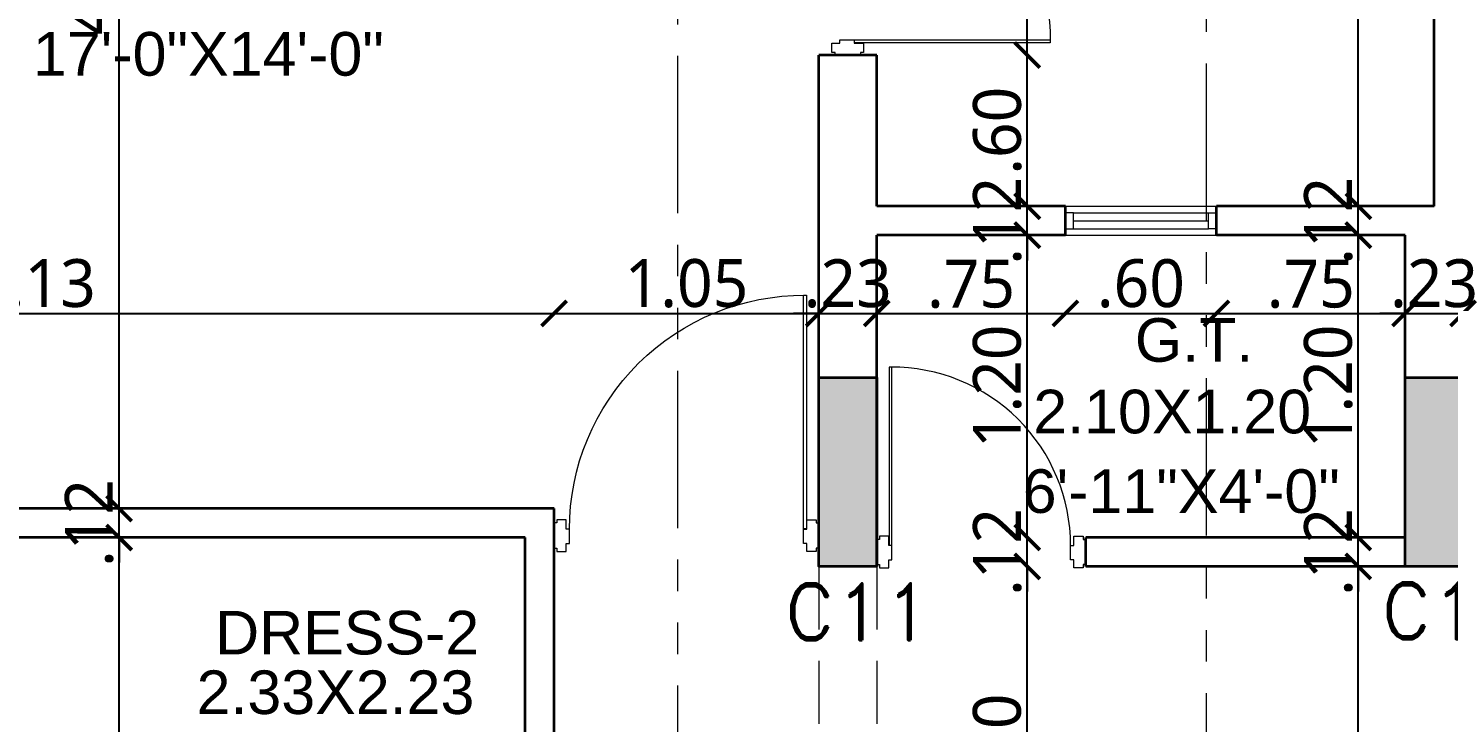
# Model space of a CAD drawing. Extents: x 2450 to 2649, y -7 to 131.
# Drawn here: x 2457.46 to 2463.09, y 119.84 to 122.59 of the extents above; entities that cross this region are included whole.
import ezdxf
from ezdxf.enums import TextEntityAlignment as Align

# ---------------------------------------------------------------- set-up
doc = ezdxf.new("R2010")
doc.units = 0
doc.header["$MEASUREMENT"] = 0
doc.header["$PDMODE"] = 34
doc.linetypes.add('HIDDEN', pattern=[0.375, 0.25, -0.125])
doc.linetypes.add('PHANTOM2', pattern=[1.25, 0.625, -0.125, 0.125, -0.125, 0.125, -0.125])
for name, color, linetype, lineweight in [('COLUMN', 5, 'Continuous', 35), ('DOOR-WINDOW', 35, 'Continuous', 13), ('KRB-R.C.C. COLUMN TEXT', 240, 'Continuous', 0), ('SECTION LINE', 3, 'PHANTOM2', 5), ('TEXT-1', 7, 'Continuous', 9), ('WALL', 30, 'Continuous', 35), ('WINDOW-LINE', 25, 'Continuous', 9)]:
    doc.layers.add(name, color=color, linetype=linetype, lineweight=lineweight)
for name, color, linetype, lineweight, true_color in [('COULMN HATCH', 7, 'Continuous', 13, 0xadadad), ('R.C.C PROJATION', 7, 'HIDDEN', 13, 0xa32900), ('WORKING DIM', 7, 'Continuous', 15, 0x292929)]:
    doc.layers.add(name, color=color, linetype=linetype, lineweight=lineweight, true_color=true_color)
doc.styles.add('ARIAL', font='arial.ttf')
doc.styles.add('ROMAND', font='romand.shx')
doc.styles.get("Standard").update_dxf_attribs({"font": 'malgunsl.ttf'})
doc.dimstyles.new('R07', dxfattribs={"dimtxt": 0.19, "dimasz": 0.1, "dimexe": 0.18, "dimexo": 0.0625, "dimgap": 0.02, "dimtad": 1, "dimzin": 4, "dimdsep": 46, "dimtxsty": 'Standard', "dimblk": 'ARCHTICK', "dimcen": 0, "dimse1": 1, "dimse2": 1, "dimclrd": 256, "dimclre": 48, "dimclrt": 256, "dimadec": 0, "dimazin": 0, "dimtm": 1e-09, "dimtfac": 1, "dimtix": 1, "dimtmove": 1, "dimatfit": 3, "dimfxl": 0.18, "dimtolj": 1, "dimtzin": 0, "dimlwe": 15, "dimarcsym": 0})

# ---------------------------------------------------------------- blocks, each defined once
blk = doc.blocks.new('*U31')
at = {"layer": 'WINDOW-LINE'}
for p, q in [((175536.9, -38809.01), (175536.9, -38762.05)), ((175545.9, -38809.01), (175545.9, -38762.05))]:
    blk.add_line(p, q, dxfattribs=at)
at = {"layer": 'WINDOW-LINE', "color": 35, "true_color": 0x9d754d}
for p, q in [((175538.9, -38806.51), (175538.9, -38764.55)), ((175543.9, -38806.51), (175543.9, -38764.55))]:
    blk.add_line(p, q, dxfattribs=at)
at = {"layer": 'WINDOW-LINE', "color": 4, "true_color": 0x24ffff}
blk.add_line((175541.4, -38806.51), (175541.4, -38764.55), dxfattribs=at)
at = {"layer": 'WINDOW-LINE'}
for points in [[(175536.9, -38762.05), (175545.9, -38762.05), (175545.9, -38762.05), (175536.9, -38762.05)], [(175536.9, -38809.01), (175545.9, -38809.01), (175545.9, -38809.01), (175536.9, -38809.01)]]:
    blk.add_lwpolyline(points, close=True, dxfattribs=at)
at = {"layer": 'WINDOW-LINE', "color": 35, "true_color": 0x9d754d}
for points in [[(175538.9, -38762.05), (175543.9, -38762.05), (175543.9, -38764.55), (175538.9, -38764.55)], [(175538.9, -38809.01), (175543.9, -38809.01), (175543.9, -38806.51), (175538.9, -38806.51)]]:
    blk.add_lwpolyline(points, close=True, dxfattribs=at)
blk = doc.blocks.new('*U15')
at = {"layer": 'DOOR-WINDOW'}
for points in [[(0.0492, 0.954), (0.0492, 0.0263), (0.0605, 0.0263), (0.0605, 0.954), (0.0492, 0.954)], [(0, 0.05), (0, -0.05), (0.0105, -0.05), (0.0105, -0.0625), (0.048, -0.0625), (0.048, -0.0313), (0.0605, -0.0313), (0.0605, 0.025), (0.048, 0.025), (0.048, 0.0625), (0.0105, 0.0625), (0.0105, 0.05)], [(1.05, 0.05), (1.05, -0.05), (1.0395, -0.05), (1.0395, -0.0625), (1.002, -0.0625), (1.002, -0.0313), (0.9895, -0.0313), (0.9895, 0.025), (1.002, 0.025), (1.002, 0.0625), (1.0395, 0.0625), (1.0395, 0.05)]]:
    blk.add_lwpolyline(points, close=True, dxfattribs=at)
blk.add_arc((0.0605, 0.025), 0.929, 360, 90.3667, dxfattribs=at)
blk = doc.blocks.new('*U11')
at = {"layer": 'DOOR-WINDOW'}
for points in [[(0.0492, 0.734), (0.0492, 0.0263), (0.0605, 0.0263), (0.0605, 0.734), (0.0492, 0.734)], [(0, 0.05), (0, -0.05), (0.0105, -0.05), (0.0105, -0.0625), (0.048, -0.0625), (0.048, -0.0313), (0.0605, -0.0313), (0.0605, 0.025), (0.048, 0.025), (0.048, 0.0625), (0.0105, 0.0625), (0.0105, 0.05)], [(0.83, 0.05), (0.83, -0.05), (0.8195, -0.05), (0.8195, -0.0625), (0.782, -0.0625), (0.782, -0.0313), (0.7695, -0.0313), (0.7695, 0.025), (0.782, 0.025), (0.782, 0.0625), (0.8195, 0.0625), (0.8195, 0.05)]]:
    blk.add_lwpolyline(points, close=True, dxfattribs=at)
blk.add_arc((0.0605, 0.025), 0.709, 360, 90.3667, dxfattribs=at)
blk = doc.blocks.new('*U14')
at = {"layer": 'DOOR-WINDOW'}
for points in [[(0.0492, 0.804), (0.0492, 0.0263), (0.0605, 0.0263), (0.0605, 0.804), (0.0492, 0.804)], [(0, 0.05), (0, -0.05), (0.0105, -0.05), (0.0105, -0.0625), (0.048, -0.0625), (0.048, -0.0313), (0.0605, -0.0313), (0.0605, 0.025), (0.048, 0.025), (0.048, 0.0625), (0.0105, 0.0625), (0.0105, 0.05)], [(0.9, 0.05), (0.9, -0.05), (0.8895, -0.05), (0.8895, -0.0625), (0.852, -0.0625), (0.852, -0.0313), (0.8395, -0.0313), (0.8395, 0.025), (0.852, 0.025), (0.852, 0.0625), (0.8895, 0.0625), (0.8895, 0.05)]]:
    blk.add_lwpolyline(points, close=True, dxfattribs=at)
blk.add_arc((0.0605, 0.025), 0.779, 360, 90.3667, dxfattribs=at)
blk = doc.blocks.new('_ArchTick')
at = {"color": 0, "linetype": 'ByBlock', "const_width": 0.15}
blk.add_lwpolyline([(-0.5, -0.5), (0.5, 0.5)], dxfattribs=at)
blk = doc.blocks.new('*D3550')
at = {"layer": 'DEFPOINTS', "color": 0, "transparency": 16777216}
for p in [(2459.5428, 121.4597), (2455.4128, 121.2832), (2459.5428, 120.6852)]:
    blk.add_point(p, dxfattribs=at)
at = {"layer": 'WORKING DIM', "lineweight": -2, "transparency": 16777216}
blk.add_line((2455.4128, 121.4597), (2459.5428, 121.4597), dxfattribs=at)
at = {"layer": 'WORKING DIM', "lineweight": -2, "transparency": 16777216, "xscale": 0.1, "yscale": 0.1, "zscale": 0.1, "rotation": 180}
blk.add_blockref('_ArchTick', (2455.4128, 121.4597), dxfattribs=at)
at = {"layer": 'WORKING DIM', "lineweight": -2, "transparency": 16777216, "xscale": 0.1, "yscale": 0.1, "zscale": 0.1}
blk.add_blockref('_ArchTick', (2459.5428, 121.4597), dxfattribs=at)
at = {"layer": 'WORKING DIM', "transparency": 16777216, "insert": (2457.4778, 121.5785), "char_height": 0.19, "attachment_point": 5}
blk.add_mtext('\\A1;4.13', dxfattribs=at)
blk = doc.blocks.new('*D3551')
at = {"layer": 'DEFPOINTS', "color": 0, "transparency": 16777216}
for p in [(2460.5928, 121.4597), (2460.5928, 121.2052), (2459.5428, 120.6852)]:
    blk.add_point(p, dxfattribs=at)
at = {"layer": 'WORKING DIM', "lineweight": -2, "transparency": 16777216}
blk.add_line((2459.5428, 121.4597), (2460.5928, 121.4597), dxfattribs=at)
at = {"layer": 'WORKING DIM', "lineweight": -2, "transparency": 16777216, "xscale": 0.1, "yscale": 0.1, "zscale": 0.1, "rotation": 180}
blk.add_blockref('_ArchTick', (2459.5428, 121.4597), dxfattribs=at)
at = {"layer": 'WORKING DIM', "lineweight": -2, "transparency": 16777216, "xscale": 0.1, "yscale": 0.1, "zscale": 0.1}
blk.add_blockref('_ArchTick', (2460.5928, 121.4597), dxfattribs=at)
at = {"layer": 'WORKING DIM', "transparency": 16777216, "insert": (2460.0678, 121.5785), "char_height": 0.19, "attachment_point": 5}
blk.add_mtext('\\A1;1.05', dxfattribs=at)
blk = doc.blocks.new('*D3552')
at = {"layer": 'DEFPOINTS', "color": 0, "transparency": 16777216}
for p in [(2460.8228, 121.4597), (2460.5928, 121.2052), (2460.8228, 121.2052)]:
    blk.add_point(p, dxfattribs=at)
at = {"layer": 'WORKING DIM', "lineweight": -2, "transparency": 16777216}
for p, q in [((2460.5928, 121.4597), (2460.4928, 121.4597)), ((2460.5928, 121.4597), (2460.8228, 121.4597)), ((2460.8228, 121.4597), (2460.9228, 121.4597))]:
    blk.add_line(p, q, dxfattribs=at)
at = {"layer": 'WORKING DIM', "lineweight": -2, "transparency": 16777216, "xscale": 0.1, "yscale": 0.1, "zscale": 0.1}
blk.add_blockref('_ArchTick', (2460.5928, 121.4597), dxfattribs=at)
at = {"layer": 'WORKING DIM', "lineweight": -2, "transparency": 16777216, "xscale": 0.1, "yscale": 0.1, "zscale": 0.1, "rotation": 180}
blk.add_blockref('_ArchTick', (2460.8228, 121.4597), dxfattribs=at)
at = {"layer": 'WORKING DIM', "transparency": 16777216, "insert": (2460.7078, 121.578), "char_height": 0.19, "attachment_point": 5}
blk.add_mtext('\\A1;.23', dxfattribs=at)
blk = doc.blocks.new('*D3553')
at = {"layer": 'DEFPOINTS', "color": 0, "transparency": 16777216}
for p in [(2461.5715, 121.8277), (2461.5715, 121.4597), (2460.8228, 121.2052)]:
    blk.add_point(p, dxfattribs=at)
at = {"layer": 'WORKING DIM', "lineweight": -2, "transparency": 16777216}
blk.add_line((2460.8228, 121.4597), (2461.5715, 121.4597), dxfattribs=at)
at = {"layer": 'WORKING DIM', "lineweight": -2, "transparency": 16777216, "xscale": 0.1, "yscale": 0.1, "zscale": 0.1, "rotation": 180}
blk.add_blockref('_ArchTick', (2460.8228, 121.4597), dxfattribs=at)
at = {"layer": 'WORKING DIM', "lineweight": -2, "transparency": 16777216, "xscale": 0.1, "yscale": 0.1, "zscale": 0.1}
blk.add_blockref('_ArchTick', (2461.5715, 121.4597), dxfattribs=at)
at = {"layer": 'WORKING DIM', "transparency": 16777216, "insert": (2461.1972, 121.5763), "char_height": 0.19, "attachment_point": 5}
blk.add_mtext('\\A1;.75', dxfattribs=at)
blk = doc.blocks.new('*D3554')
at = {"layer": 'DEFPOINTS', "color": 0, "transparency": 16777216}
for p in [(2461.5715, 121.8277), (2462.1715, 121.8277), (2462.1715, 121.4597)]:
    blk.add_point(p, dxfattribs=at)
at = {"layer": 'WORKING DIM', "lineweight": -2, "transparency": 16777216}
blk.add_line((2461.5715, 121.4597), (2462.1715, 121.4597), dxfattribs=at)
at = {"layer": 'WORKING DIM', "lineweight": -2, "transparency": 16777216, "xscale": 0.1, "yscale": 0.1, "zscale": 0.1, "rotation": 180}
blk.add_blockref('_ArchTick', (2461.5715, 121.4597), dxfattribs=at)
at = {"layer": 'WORKING DIM', "lineweight": -2, "transparency": 16777216, "xscale": 0.1, "yscale": 0.1, "zscale": 0.1}
blk.add_blockref('_ArchTick', (2462.1715, 121.4597), dxfattribs=at)
at = {"layer": 'WORKING DIM', "transparency": 16777216, "insert": (2461.8715, 121.578), "char_height": 0.19, "attachment_point": 5}
blk.add_mtext('\\A1;.60', dxfattribs=at)
blk = doc.blocks.new('*D3555')
at = {"layer": 'DEFPOINTS', "color": 0, "transparency": 16777216}
for p in [(2462.1715, 121.8277), (2462.9201, 121.7702), (2462.9201, 121.4597)]:
    blk.add_point(p, dxfattribs=at)
at = {"layer": 'WORKING DIM', "lineweight": -2, "transparency": 16777216}
blk.add_line((2462.1715, 121.4597), (2462.9201, 121.4597), dxfattribs=at)
at = {"layer": 'WORKING DIM', "lineweight": -2, "transparency": 16777216, "xscale": 0.1, "yscale": 0.1, "zscale": 0.1, "rotation": 180}
blk.add_blockref('_ArchTick', (2462.1715, 121.4597), dxfattribs=at)
at = {"layer": 'WORKING DIM', "lineweight": -2, "transparency": 16777216, "xscale": 0.1, "yscale": 0.1, "zscale": 0.1}
blk.add_blockref('_ArchTick', (2462.9201, 121.4597), dxfattribs=at)
at = {"layer": 'WORKING DIM', "transparency": 16777216, "insert": (2462.5458, 121.5763), "char_height": 0.19, "attachment_point": 5}
blk.add_mtext('\\A1;.75', dxfattribs=at)
blk = doc.blocks.new('*D3556')
at = {"layer": 'DEFPOINTS', "color": 0, "transparency": 16777216}
for p in [(2462.9201, 121.7702), (2463.1501, 121.7702), (2463.1501, 121.4597)]:
    blk.add_point(p, dxfattribs=at)
at = {"layer": 'WORKING DIM', "lineweight": -2, "transparency": 16777216}
for p, q in [((2462.9201, 121.4597), (2462.8201, 121.4597)), ((2462.9201, 121.4597), (2463.1501, 121.4597)), ((2463.1501, 121.4597), (2463.2501, 121.4597))]:
    blk.add_line(p, q, dxfattribs=at)
at = {"layer": 'WORKING DIM', "lineweight": -2, "transparency": 16777216, "xscale": 0.1, "yscale": 0.1, "zscale": 0.1}
blk.add_blockref('_ArchTick', (2462.9201, 121.4597), dxfattribs=at)
at = {"layer": 'WORKING DIM', "lineweight": -2, "transparency": 16777216, "xscale": 0.1, "yscale": 0.1, "zscale": 0.1, "rotation": 180}
blk.add_blockref('_ArchTick', (2463.1501, 121.4597), dxfattribs=at)
at = {"layer": 'WORKING DIM', "transparency": 16777216, "insert": (2463.0351, 121.578), "char_height": 0.19, "attachment_point": 5}
blk.add_mtext('\\A1;.23', dxfattribs=at)
blk = doc.blocks.new('*D3431')
at = {"layer": 'DEFPOINTS', "color": 0, "transparency": 16777216}
for p in [(2457.8159, 120.5702), (2458.7678, 120.5702), (2458.7678, 118.3402)]:
    blk.add_point(p, dxfattribs=at)
at = {"layer": 'WORKING DIM', "lineweight": -2, "transparency": 16777216}
blk.add_line((2457.8159, 118.3402), (2457.8159, 120.5702), dxfattribs=at)
at = {"layer": 'WORKING DIM', "lineweight": -2, "transparency": 16777216, "xscale": 0.1, "yscale": 0.1, "zscale": 0.1}
for p, rotation in [((2457.8159, 120.5702), 90), ((2457.8159, 118.3402), 270)]:
    blk.add_blockref('_ArchTick', p, dxfattribs=dict(at, rotation=rotation))
at = {"layer": 'WORKING DIM', "transparency": 16777216, "insert": (2457.6976, 119.4552), "char_height": 0.19, "attachment_point": 5, "rotation": 90}
blk.add_mtext('\\A1;2.23', dxfattribs=at)
blk = doc.blocks.new('*D3432')
at = {"layer": 'DEFPOINTS', "color": 0, "transparency": 16777216}
for p in [(2457.8159, 120.6852), (2458.7678, 120.6852), (2458.7678, 120.5702)]:
    blk.add_point(p, dxfattribs=at)
at = {"layer": 'WORKING DIM', "lineweight": -2, "transparency": 16777216}
for p, q in [((2457.8159, 120.6852), (2457.8159, 120.7852)), ((2457.8159, 120.5702), (2457.8159, 120.6852)), ((2457.8159, 120.5702), (2457.8159, 120.4702))]:
    blk.add_line(p, q, dxfattribs=at)
at = {"layer": 'WORKING DIM', "lineweight": -2, "transparency": 16777216, "xscale": 0.1, "yscale": 0.1, "zscale": 0.1}
for p, rotation in [((2457.8159, 120.6852), 270), ((2457.8159, 120.5702), 90)]:
    blk.add_blockref('_ArchTick', p, dxfattribs=dict(at, rotation=rotation))
at = {"layer": 'WORKING DIM', "transparency": 16777216, "insert": (2457.6974, 120.6277), "char_height": 0.19, "attachment_point": 5, "rotation": 90}
blk.add_mtext('\\A1;.12', dxfattribs=at)
blk = doc.blocks.new('*D3433')
at = {"layer": 'DEFPOINTS', "color": 0, "transparency": 16777216}
for p in [(2457.8159, 124.9352), (2459.3128, 124.9352), (2458.7678, 120.6852)]:
    blk.add_point(p, dxfattribs=at)
at = {"layer": 'WORKING DIM', "lineweight": -2, "transparency": 16777216}
blk.add_line((2457.8159, 120.6852), (2457.8159, 124.9352), dxfattribs=at)
at = {"layer": 'WORKING DIM', "lineweight": -2, "transparency": 16777216, "xscale": 0.1, "yscale": 0.1, "zscale": 0.1}
for p, rotation in [((2457.8159, 124.9352), 90), ((2457.8159, 120.6852), 270)]:
    blk.add_blockref('_ArchTick', p, dxfattribs=dict(at, rotation=rotation))
at = {"layer": 'WORKING DIM', "transparency": 16777216, "insert": (2457.6977, 122.8102), "char_height": 0.19, "attachment_point": 5, "rotation": 90}
blk.add_mtext('\\A1;4.25', dxfattribs=at)
blk = doc.blocks.new('*D3440')
at = {"layer": 'DEFPOINTS', "color": 0, "transparency": 16777216}
for p in [(2460.7078, 120.4552), (2461.4203, 120.4552), (2460.7228, 118.9552)]:
    blk.add_point(p, dxfattribs=at)
at = {"layer": 'WORKING DIM', "lineweight": -2, "transparency": 16777216}
blk.add_line((2461.4203, 118.9552), (2461.4203, 120.4552), dxfattribs=at)
at = {"layer": 'WORKING DIM', "lineweight": -2, "transparency": 16777216, "xscale": 0.1, "yscale": 0.1, "zscale": 0.1}
for p, rotation in [((2461.4203, 120.4552), 90), ((2461.4203, 118.9552), 270)]:
    blk.add_blockref('_ArchTick', p, dxfattribs=dict(at, rotation=rotation))
at = {"layer": 'WORKING DIM', "transparency": 16777216, "insert": (2461.3015, 119.7052), "char_height": 0.19, "attachment_point": 5, "rotation": 90}
blk.add_mtext('\\A1;1.50', dxfattribs=at)
blk = doc.blocks.new('*D3441')
at = {"layer": 'DEFPOINTS', "color": 0, "transparency": 16777216}
for p in [(2461.4203, 120.5702), (2461.6528, 120.5702), (2460.7078, 120.4552)]:
    blk.add_point(p, dxfattribs=at)
at = {"layer": 'WORKING DIM', "lineweight": -2, "transparency": 16777216}
for p, q in [((2461.4203, 120.5702), (2461.4203, 120.6702)), ((2461.4203, 120.4552), (2461.4203, 120.5702)), ((2461.4203, 120.4552), (2461.4203, 120.3552))]:
    blk.add_line(p, q, dxfattribs=at)
at = {"layer": 'WORKING DIM', "lineweight": -2, "transparency": 16777216, "xscale": 0.1, "yscale": 0.1, "zscale": 0.1}
for p, rotation in [((2461.4203, 120.5702), 270), ((2461.4203, 120.4552), 90)]:
    blk.add_blockref('_ArchTick', p, dxfattribs=dict(at, rotation=rotation))
at = {"layer": 'WORKING DIM', "transparency": 16777216, "insert": (2461.3018, 120.5127), "char_height": 0.19, "attachment_point": 5, "rotation": 90}
blk.add_mtext('\\A1;.12', dxfattribs=at)
blk = doc.blocks.new('*D3442')
at = {"layer": 'DEFPOINTS', "color": 0, "transparency": 16777216}
for p in [(2461.4203, 121.7702), (2461.5715, 121.7702), (2461.6528, 120.5702)]:
    blk.add_point(p, dxfattribs=at)
at = {"layer": 'WORKING DIM', "lineweight": -2, "transparency": 16777216}
blk.add_line((2461.4203, 120.5702), (2461.4203, 121.7702), dxfattribs=at)
at = {"layer": 'WORKING DIM', "lineweight": -2, "transparency": 16777216, "xscale": 0.1, "yscale": 0.1, "zscale": 0.1}
for p, rotation in [((2461.4203, 121.7702), 90), ((2461.4203, 120.5702), 270)]:
    blk.add_blockref('_ArchTick', p, dxfattribs=dict(at, rotation=rotation))
at = {"layer": 'WORKING DIM', "transparency": 16777216, "insert": (2461.3015, 121.1702), "char_height": 0.19, "attachment_point": 5, "rotation": 90}
blk.add_mtext('\\A1;1.20', dxfattribs=at)
blk = doc.blocks.new('*D3443')
at = {"layer": 'DEFPOINTS', "color": 0, "transparency": 16777216}
for p in [(2461.4203, 121.8852), (2461.5715, 121.8852), (2461.5715, 121.7702)]:
    blk.add_point(p, dxfattribs=at)
at = {"layer": 'WORKING DIM', "lineweight": -2, "transparency": 16777216}
for p, q in [((2461.4203, 121.8852), (2461.4203, 121.9852)), ((2461.4203, 121.7702), (2461.4203, 121.8852)), ((2461.4203, 121.7702), (2461.4203, 121.6702))]:
    blk.add_line(p, q, dxfattribs=at)
at = {"layer": 'WORKING DIM', "lineweight": -2, "transparency": 16777216, "xscale": 0.1, "yscale": 0.1, "zscale": 0.1}
for p, rotation in [((2461.4203, 121.8852), 270), ((2461.4203, 121.7702), 90)]:
    blk.add_blockref('_ArchTick', p, dxfattribs=dict(at, rotation=rotation))
at = {"layer": 'WORKING DIM', "transparency": 16777216, "insert": (2461.3018, 121.8277), "char_height": 0.19, "attachment_point": 5, "rotation": 90}
blk.add_mtext('\\A1;.12', dxfattribs=at)
blk = doc.blocks.new('*D3444')
at = {"layer": 'DEFPOINTS', "color": 0, "transparency": 16777216}
for p in [(2460.8228, 122.4852), (2461.4203, 122.4852), (2461.5715, 121.8852)]:
    blk.add_point(p, dxfattribs=at)
at = {"layer": 'WORKING DIM', "lineweight": -2, "transparency": 16777216}
blk.add_line((2461.4203, 121.8852), (2461.4203, 122.4852), dxfattribs=at)
at = {"layer": 'WORKING DIM', "lineweight": -2, "transparency": 16777216, "xscale": 0.1, "yscale": 0.1, "zscale": 0.1}
for p, rotation in [((2461.4203, 122.4852), 90), ((2461.4203, 121.8852), 270)]:
    blk.add_blockref('_ArchTick', p, dxfattribs=dict(at, rotation=rotation))
at = {"layer": 'WORKING DIM', "transparency": 16777216, "insert": (2461.302, 122.1852), "char_height": 0.19, "attachment_point": 5, "rotation": 90}
blk.add_mtext('\\A1;.60', dxfattribs=at)
blk = doc.blocks.new('*D3445')
at = {"layer": 'DEFPOINTS', "color": 0, "transparency": 16777216}
for p in [(2460.8228, 123.3852), (2461.4203, 123.3852), (2460.8228, 122.4852)]:
    blk.add_point(p, dxfattribs=at)
at = {"layer": 'WORKING DIM', "lineweight": -2, "transparency": 16777216}
blk.add_line((2461.4203, 122.4852), (2461.4203, 123.3852), dxfattribs=at)
at = {"layer": 'WORKING DIM', "lineweight": -2, "transparency": 16777216, "xscale": 0.1, "yscale": 0.1, "zscale": 0.1}
for p, rotation in [((2461.4203, 123.3852), 90), ((2461.4203, 122.4852), 270)]:
    blk.add_blockref('_ArchTick', p, dxfattribs=dict(at, rotation=rotation))
at = {"layer": 'WORKING DIM', "transparency": 16777216, "insert": (2461.302, 122.9352), "char_height": 0.19, "attachment_point": 5, "rotation": 90}
blk.add_mtext('\\A1;.90', dxfattribs=at)
blk = doc.blocks.new('*D3450')
at = {"layer": 'DEFPOINTS', "color": 0, "transparency": 16777216}
for p in [(2462.3517, 120.4552), (2462.7342, 120.4552), (2461.4631, 115.0852)]:
    blk.add_point(p, dxfattribs=at)
at = {"layer": 'WORKING DIM', "lineweight": -2, "transparency": 16777216}
blk.add_line((2462.7342, 115.0852), (2462.7342, 120.4552), dxfattribs=at)
at = {"layer": 'WORKING DIM', "lineweight": -2, "transparency": 16777216, "xscale": 0.1, "yscale": 0.1, "zscale": 0.1}
for p, rotation in [((2462.7342, 120.4552), 90), ((2462.7342, 115.0852), 270)]:
    blk.add_blockref('_ArchTick', p, dxfattribs=dict(at, rotation=rotation))
at = {"layer": 'WORKING DIM', "transparency": 16777216, "insert": (2462.6159, 117.7702), "char_height": 0.19, "attachment_point": 5, "rotation": 90}
blk.add_mtext('\\A1;5.37', dxfattribs=at)
blk = doc.blocks.new('*D3451')
at = {"layer": 'DEFPOINTS', "color": 0, "transparency": 16777216}
for p in [(2462.7342, 120.5702), (2462.9201, 120.5702), (2462.9201, 120.4552)]:
    blk.add_point(p, dxfattribs=at)
at = {"layer": 'WORKING DIM', "lineweight": -2, "transparency": 16777216}
for p, q in [((2462.7342, 120.5702), (2462.7342, 120.6702)), ((2462.7342, 120.4552), (2462.7342, 120.5702)), ((2462.7342, 120.4552), (2462.7342, 120.3552))]:
    blk.add_line(p, q, dxfattribs=at)
at = {"layer": 'WORKING DIM', "lineweight": -2, "transparency": 16777216, "xscale": 0.1, "yscale": 0.1, "zscale": 0.1}
for p, rotation in [((2462.7342, 120.5702), 270), ((2462.7342, 120.4552), 90)]:
    blk.add_blockref('_ArchTick', p, dxfattribs=dict(at, rotation=rotation))
at = {"layer": 'WORKING DIM', "transparency": 16777216, "insert": (2462.6157, 120.5127), "char_height": 0.19, "attachment_point": 5, "rotation": 90}
blk.add_mtext('\\A1;.12', dxfattribs=at)
blk = doc.blocks.new('*D3452')
at = {"layer": 'DEFPOINTS', "color": 0, "transparency": 16777216}
for p in [(2462.7342, 121.7702), (2462.9201, 121.7702), (2462.9201, 120.5702)]:
    blk.add_point(p, dxfattribs=at)
at = {"layer": 'WORKING DIM', "lineweight": -2, "transparency": 16777216}
blk.add_line((2462.7342, 120.5702), (2462.7342, 121.7702), dxfattribs=at)
at = {"layer": 'WORKING DIM', "lineweight": -2, "transparency": 16777216, "xscale": 0.1, "yscale": 0.1, "zscale": 0.1}
for p, rotation in [((2462.7342, 121.7702), 90), ((2462.7342, 120.5702), 270)]:
    blk.add_blockref('_ArchTick', p, dxfattribs=dict(at, rotation=rotation))
at = {"layer": 'WORKING DIM', "transparency": 16777216, "insert": (2462.6154, 121.1702), "char_height": 0.19, "attachment_point": 5, "rotation": 90}
blk.add_mtext('\\A1;1.20', dxfattribs=at)
blk = doc.blocks.new('*D3453')
at = {"layer": 'DEFPOINTS', "color": 0, "transparency": 16777216}
for p in [(2462.7342, 121.8852), (2462.9201, 121.8852), (2462.9201, 121.7702)]:
    blk.add_point(p, dxfattribs=at)
at = {"layer": 'WORKING DIM', "lineweight": -2, "transparency": 16777216}
for p, q in [((2462.7342, 121.8852), (2462.7342, 121.9852)), ((2462.7342, 121.7702), (2462.7342, 121.8852)), ((2462.7342, 121.7702), (2462.7342, 121.6702))]:
    blk.add_line(p, q, dxfattribs=at)
at = {"layer": 'WORKING DIM', "lineweight": -2, "transparency": 16777216, "xscale": 0.1, "yscale": 0.1, "zscale": 0.1}
for p, rotation in [((2462.7342, 121.8852), 270), ((2462.7342, 121.7702), 90)]:
    blk.add_blockref('_ArchTick', p, dxfattribs=dict(at, rotation=rotation))
at = {"layer": 'WORKING DIM', "transparency": 16777216, "insert": (2462.6157, 121.8277), "char_height": 0.19, "attachment_point": 5, "rotation": 90}
blk.add_mtext('\\A1;.12', dxfattribs=at)
blk = doc.blocks.new('*D3454')
at = {"layer": 'DEFPOINTS', "color": 0, "transparency": 16777216}
for p in [(2462.7342, 125.5332), (2462.9201, 125.5332), (2462.9201, 121.8852)]:
    blk.add_point(p, dxfattribs=at)
at = {"layer": 'WORKING DIM', "lineweight": -2, "transparency": 16777216}
blk.add_line((2462.7342, 121.8852), (2462.7342, 125.5332), dxfattribs=at)
at = {"layer": 'WORKING DIM', "lineweight": -2, "transparency": 16777216, "xscale": 0.1, "yscale": 0.1, "zscale": 0.1}
for p, rotation in [((2462.7342, 125.5332), 90), ((2462.7342, 121.8852), 270)]:
    blk.add_blockref('_ArchTick', p, dxfattribs=dict(at, rotation=rotation))
at = {"layer": 'WORKING DIM', "transparency": 16777216, "insert": (2462.6159, 123.7092), "char_height": 0.19, "attachment_point": 5, "rotation": 90}
blk.add_mtext('\\A1;3.65', dxfattribs=at)
blk = doc.blocks.new('*D3839')
at = {"layer": 'DEFPOINTS', "color": 0, "transparency": 16777216}
for p in [(2455.1828, 125.7632), (2453.3007, 109.6752), (2464.4701, 109.6752)]:
    blk.add_point(p, dxfattribs=at)
at = {"layer": 'WORKING DIM', "lineweight": -2, "transparency": 16777216}
blk.add_line((2453.3007, 125.7632), (2453.3007, 109.6752), dxfattribs=at)
at = {"layer": 'WORKING DIM', "lineweight": -2, "transparency": 16777216, "xscale": 0.1, "yscale": 0.1, "zscale": 0.1}
for p, rotation in [((2453.3007, 125.7632), 90), ((2453.3007, 109.6752), 270)]:
    blk.add_blockref('_ArchTick', p, dxfattribs=dict(at, rotation=rotation))
at = {"layer": 'WORKING DIM', "transparency": 16777216, "insert": (2453.1819, 117.7192), "char_height": 0.19, "attachment_point": 5, "rotation": 90}
blk.add_mtext('\\A1;16.09', dxfattribs=at)

msp = doc.modelspace()

# ---------------------------------------------------------------- hatches: boundary and pattern name
at = {"layer": 'COULMN HATCH', "ltscale": 0.001}
h = msp.add_hatch(color=256, dxfattribs=at)
h.dxf.hatch_style = 1
h.paths.add_polyline_path([(2460.5928, 125.1652), (2460.8228, 125.1652), (2460.8228, 124.6402), (2460.5928, 124.6402)])
h.paths.add_polyline_path([(2455.1828, 125.4602), (2455.4128, 125.4602), (2455.4128, 124.9352), (2455.1828, 124.9352)])
h.paths.add_polyline_path([(2460.8228, 120.4552), (2460.5928, 120.4552), (2460.5928, 121.2052), (2460.8228, 121.2052)])
h.paths.add_polyline_path([(2455.1828, 120.6852), (2455.4128, 120.6852), (2455.4128, 120.0852), (2455.1828, 120.0852)])
h.paths.add_polyline_path([(2460.8228, 117.8102), (2460.5928, 117.8102), (2460.5928, 118.5602), (2460.8228, 118.5602)])
h.paths.add_polyline_path([(2455.1828, 118.6352), (2455.4128, 118.6352), (2455.4128, 118.1102), (2455.1828, 118.1102)])
h.paths.add_polyline_path([(2460.5928, 114.2302), (2460.8228, 114.2302), (2460.8228, 113.6302), (2460.5928, 113.6302)])
h.paths.add_polyline_path([(2455.7828, 113.8602), (2455.7828, 113.6302), (2455.1828, 113.6302), (2455.1828, 113.8602)])
h.paths.add_polyline_path([(2465.2201, 115.0852), (2465.2201, 114.8552), (2464.4701, 114.8552), (2464.4701, 115.0852)])
h.paths.add_polyline_path([(2464.4701, 110.8752), (2464.7001, 110.8752), (2464.7001, 110.2752), (2464.4701, 110.2752)])
h.paths.add_polyline_path([(2472.8201, 115.0852), (2473.0501, 115.0852), (2473.0501, 114.5602), (2472.8201, 114.5602)])
h.paths.add_polyline_path([(2470.1301, 115.0852), (2470.1301, 114.8552), (2469.5301, 114.8552), (2469.5301, 115.0852)])
h.paths.add_polyline_path([(2469.9001, 110.8752), (2470.1301, 110.8752), (2470.1301, 110.2752), (2469.9001, 110.2752)])
h.paths.add_polyline_path([(2473.0501, 124.2002), (2472.8201, 124.2002), (2472.8201, 124.7252), (2473.0501, 124.7252)])
h.paths.add_polyline_path([(2472.8201, 121.0552), (2473.0501, 121.0552), (2473.0501, 120.4552), (2472.8201, 120.4552)])
h.paths.add_polyline_path([(2468.0201, 124.9452), (2468.0201, 124.4952), (2468.2501, 124.4952), (2468.2501, 124.9452)])
h.paths.add_polyline_path([(2463.5601, 124.7252), (2463.5601, 124.4952), (2463.0351, 124.4952), (2463.0351, 124.7252)])
h.paths.add_polyline_path([(2467.7201, 120.4552), (2467.7201, 120.6852), (2468.4701, 120.6852), (2468.4701, 120.4552)])
h.paths.add_polyline_path([(2463.1501, 120.4552), (2462.9201, 120.4552), (2462.9201, 121.2052), (2463.1501, 121.2052)])

# ---------------------------------------------------------------- linework, layer by layer
at = {"layer": 'COLUMN'}
for points in [[(2460.8228, 120.4552), (2460.5928, 120.4552), (2460.5928, 121.2052), (2460.8228, 121.2052)], [(2463.1501, 120.4552), (2462.9201, 120.4552), (2462.9201, 121.2052), (2463.1501, 121.2052)]]:
    msp.add_lwpolyline(points, close=True, dxfattribs=at)
at = {"layer": 'R.C.C PROJATION'}
for p, q in [((2460.5928, 120.4552), (2460.5928, 118.9552)), ((2460.8228, 120.4552), (2460.8228, 118.9552))]:
    msp.add_line(p, q, dxfattribs=at)
at = {"layer": 'SECTION LINE'}
for points in [[(2460.8569, 129.9822), (2460.0323, 129.9822), (2460.0323, 105.5676), (2460.7491, 105.5676)], [(2461.3778, 129.9526), (2462.13, 129.9526), (2462.13, 105.5696), (2461.637, 105.5696)]]:
    msp.add_lwpolyline(points, dxfattribs=at)
at = {"layer": 'WALL'}
for p, q in [((2463.0351, 121.8852), (2463.0351, 125.5332)), ((2460.8228, 122.4852), (2460.5928, 122.4852)), ((2460.5928, 120.4552), (2460.5928, 122.4852)), ((2460.8228, 121.8852), (2460.8228, 122.4852)), ((2461.5715, 121.8852), (2460.8228, 121.8852)), ((2461.5715, 121.7702), (2461.5715, 121.8852)), ((2463.0351, 121.8852), (2462.1715, 121.8852)), ((2462.1715, 121.7702), (2462.1715, 121.8852)), ((2461.5715, 121.7702), (2460.8228, 121.7702)), ((2460.8228, 120.4552), (2460.8228, 121.7702)), ((2462.9201, 121.7702), (2462.1715, 121.7702)), ((2462.9201, 120.5702), (2462.9201, 121.7702)), ((2459.5428, 120.6852), (2455.1828, 120.6852)), ((2459.5428, 118.1102), (2459.5428, 120.6852)), ((2459.4278, 120.5702), (2455.4128, 120.5702)), ((2459.4278, 118.3402), (2459.4278, 120.5702)), ((2462.9201, 120.5702), (2461.6528, 120.5702)), ((2461.6528, 120.4552), (2461.6528, 120.5702)), ((2460.8228, 120.4552), (2460.5928, 120.4552)), ((2463.6001, 120.4552), (2461.6528, 120.4552))]:
    msp.add_line(p, q, dxfattribs=at)

# ---------------------------------------------------------------- block references
at = {"layer": 'DOOR-WINDOW', "xscale": 0.01277777777776385, "yscale": 0.01277777777776385, "zscale": 0.01277777777776385, "rotation": 270}
msp.add_blockref('*U31', (2957.4644, 2364.8567), dxfattribs=at)
at = {"layer": 'WINDOW-LINE', "xscale": -1, "rotation": 270}
msp.add_blockref('*U14', (2460.7078, 122.4852), dxfattribs=at)
at = {"layer": 'WINDOW-LINE', "xscale": -1}
msp.add_blockref('*U15', (2460.5928, 120.5776), dxfattribs=at)
at = {"layer": 'WINDOW-LINE'}
msp.add_blockref('*U11', (2460.8228, 120.5127), dxfattribs=at)

# ---------------------------------------------------------------- texts
at = {"layer": 'KRB-R.C.C. COLUMN TEXT', "style": 'ROMAND'}
for s, p in [('C11', (2460.7502, 120.1627)), ('C12', (2463.1173, 120.1665))]:
    msp.add_text(s, height=0.225, dxfattribs=at).set_placement(p, align=Align.CENTER)
at = {"layer": 'TEXT-1', "color": 146, "ltscale": 10, "true_color": 0x105689, "char_height": 0.173107, "attachment_point": 1, "style": 'ARIAL'}
for s, insert, width in [('\\A1;17\'-0"X14\'-0"', (2457.4738, 122.5769), 1.308194), ('\\A1;6\'-11"X4\'-0"', (2461.4023, 120.8408), 1.938194)]:
    msp.add_mtext(s, dxfattribs=dict(at, insert=insert, width=width))
at = {"layer": 'TEXT-1', "color": 18, "ltscale": 10, "true_color": 0x000000, "attachment_point": 1, "style": 'ARIAL'}
for s, insert, char_height, width in [('\\A1;G.T.', (2461.8473, 121.441), 0.17311, 1.678194), ('\\A1;2.10X1.20', (2461.4443, 121.1567), 0.173107, 1.938194), ('\\A1;DRESS-2', (2458.1971, 120.2788), 0.173107, 1.758194), ('\\A1;2.33X2.23', (2458.1234, 120.0422), 0.173107, 2.028194)]:
    msp.add_mtext(s, dxfattribs=dict(at, insert=insert, char_height=char_height, width=width))

# ---------------------------------------------------------------- dimensions: what is measured, and where the dimension line sits
at = {"layer": 'WORKING DIM'}
for base, p1, p2, picture, middle in [((2453.3007, 109.6752), (2455.1828, 125.7632), (2464.4701, 109.6752), '*D3839', (2453.1819, 117.7192)), ((2462.7342, 125.5332), (2462.9201, 121.8852), (2462.9201, 125.5332), '*D3454', (2462.6159, 123.7092)), ((2457.8159, 124.9352), (2458.7678, 120.6852), (2459.3128, 124.9352), '*D3433', (2457.6977, 122.8102)), ((2461.4203, 123.3852), (2460.8228, 122.4852), (2460.8228, 123.3852), '*D3445', (2461.302, 122.9352)), ((2461.4203, 122.4852), (2461.5715, 121.8852), (2460.8228, 122.4852), '*D3444', (2461.302, 122.1852)), ((2461.4203344631, 121.8852378884), (2461.5714601742, 121.7702378884), (2461.5714601742, 121.8852378884), '*D3443', (2461.3018470396, 121.8277378884)), ((2462.7342248534, 121.8852378884), (2462.9200772379, 121.7702378884), (2462.9200772379, 121.8852378884), '*D3453', (2462.6157374299, 121.8277378884)), ((2461.4203, 121.7702), (2461.6528, 120.5702), (2461.5715, 121.7702), '*D3442', (2461.3015, 121.1702)), ((2462.7342, 121.7702), (2462.9201, 120.5702), (2462.9201, 121.7702), '*D3452', (2462.6154, 121.1702)), ((2457.8159027487, 120.6852378884), (2458.7678431105, 120.5702378884), (2458.7678431105, 120.6852378884), '*D3432', (2457.6974153252, 120.6277378884)), ((2461.4203344631, 120.5702378884), (2460.7078431105, 120.4552378884), (2461.6528431105, 120.5702378884), '*D3441', (2461.3018470396, 120.5127378884)), ((2462.7342248534, 120.5702378884), (2462.9200772379, 120.4552378884), (2462.9200772379, 120.5702378884), '*D3451', (2462.6157374299, 120.5127378884)), ((2457.8159, 120.5702), (2458.7678, 118.3402), (2458.7678, 120.5702), '*D3431', (2457.6976, 119.4552)), ((2461.4203, 120.4552), (2460.7228, 118.9552), (2460.7078, 120.4552), '*D3440', (2461.3015, 119.7052)), ((2462.7342, 120.4552), (2461.4631, 115.0852), (2462.3517, 120.4552), '*D3450', (2462.6159, 117.7702))]:
    dim = msp.add_linear_dim(base=base, p1=p1, p2=p2, angle=90, dimstyle='R07', override={"dimpost": '\\X'}, dxfattribs=at)
    dim.commit()
    dim.dimension.update_dxf_attribs({"geometry": picture, "text_midpoint": middle})
for base, p1, p2, picture, middle in [((2461.5715, 121.4597), (2460.8228, 121.2052), (2461.5715, 121.8277), '*D3553', (2461.1972, 121.5763)), ((2462.1715, 121.4597), (2461.5715, 121.8277), (2462.1715, 121.8277), '*D3554', (2461.8715, 121.578)), ((2462.9201, 121.4597), (2462.1715, 121.8277), (2462.9201, 121.7702), '*D3555', (2462.5458, 121.5763)), ((2463.1501, 121.4597), (2462.9201, 121.7702), (2463.1501, 121.7702), '*D3556', (2463.0351, 121.578)), ((2459.5428, 121.4597), (2455.4128, 121.2832), (2459.5428, 120.6852), '*D3550', (2457.4778, 121.5785)), ((2460.5928, 121.4597), (2459.5428, 120.6852), (2460.5928, 121.2052), '*D3551', (2460.0678, 121.5785)), ((2460.8228, 121.4597), (2460.5928, 121.2052), (2460.8228, 121.2052), '*D3552', (2460.7078, 121.578))]:
    dim = msp.add_linear_dim(base=base, p1=p1, p2=p2, dimstyle='R07', override={"dimpost": '\\X'}, dxfattribs=at)
    dim.commit()
    dim.dimension.update_dxf_attribs({"geometry": picture, "text_midpoint": middle})

doc.saveas('drawing.dxf')
